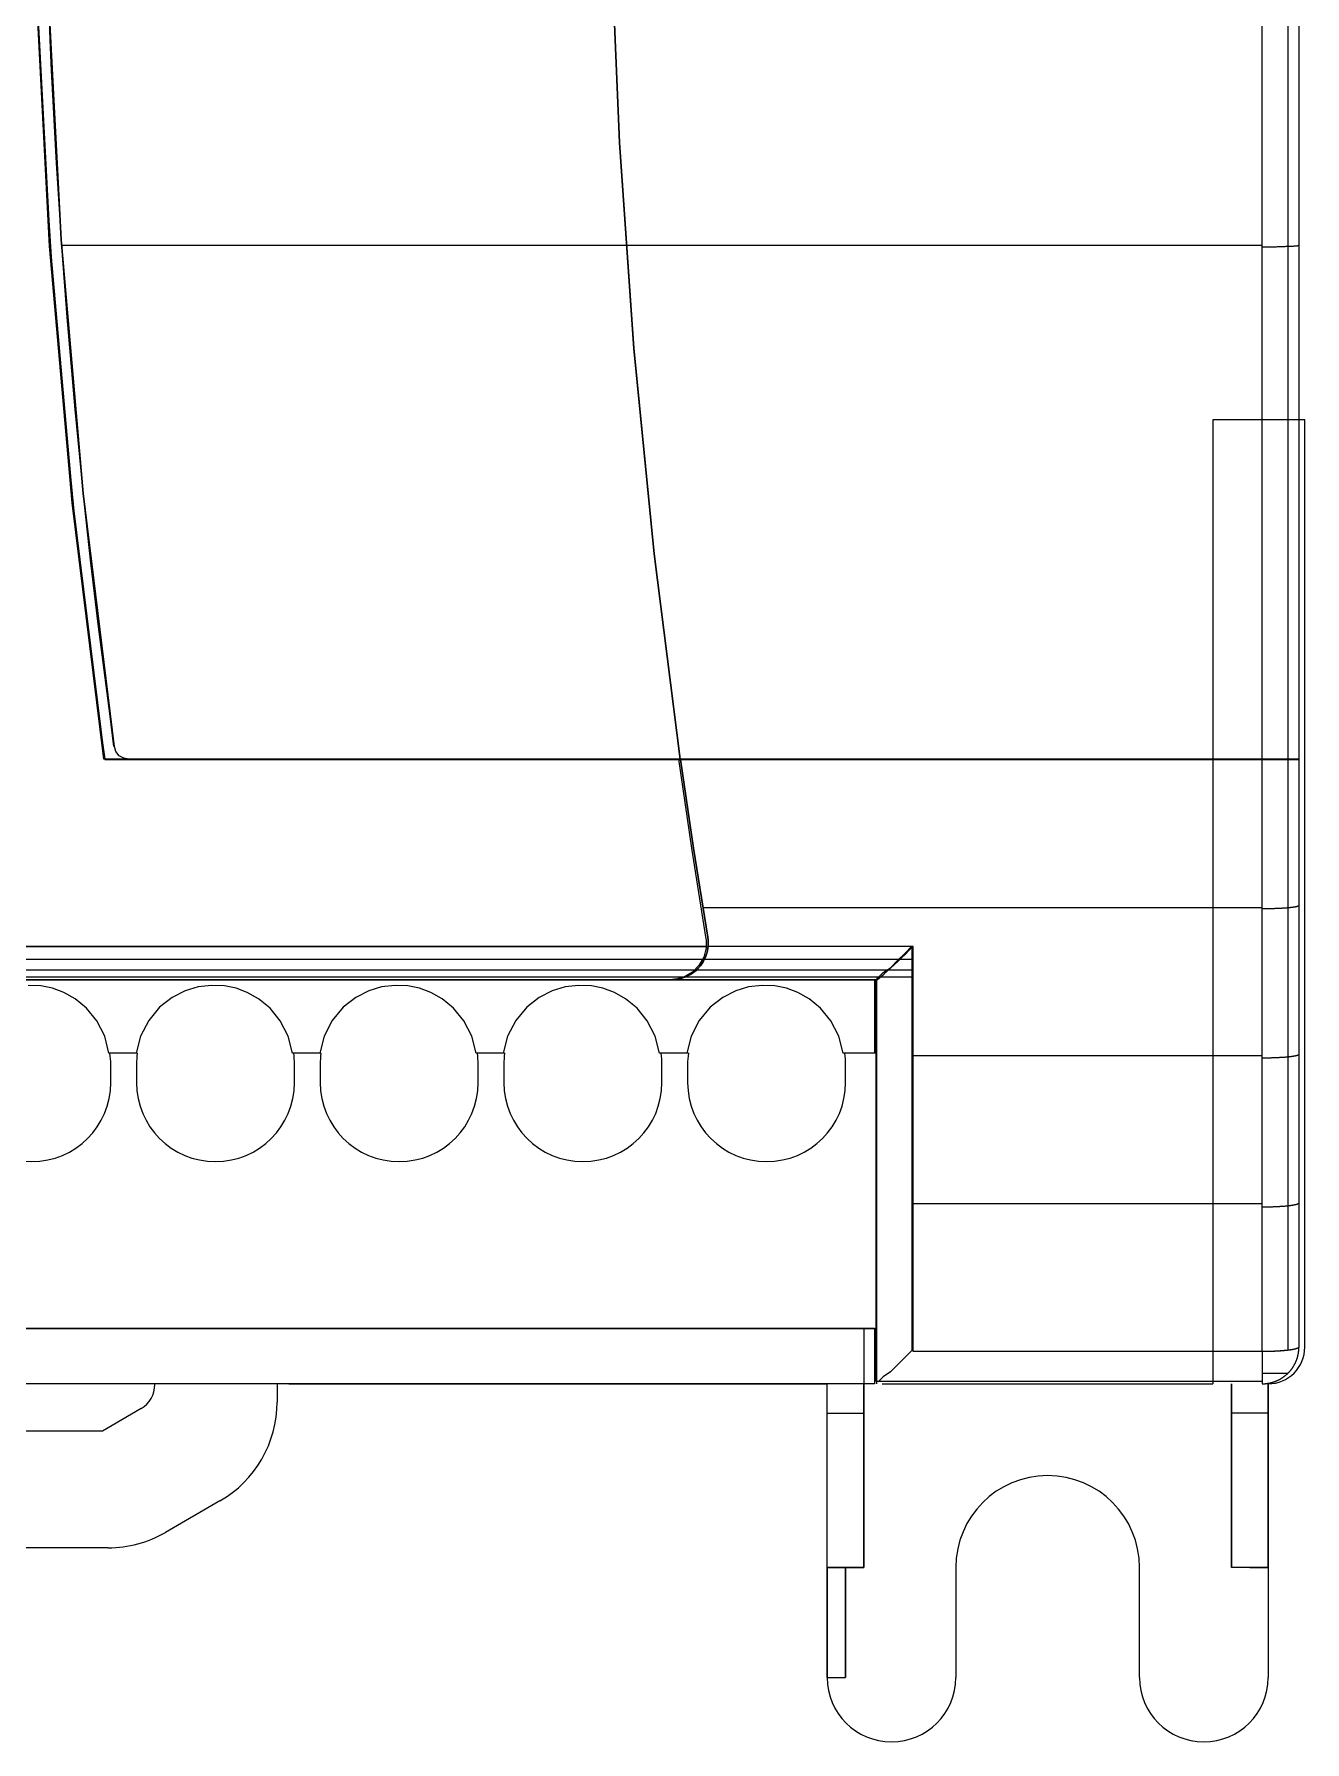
# Paper-space layout 'Sample Network Drawing - A1 Sheet' of a CAD drawing. Extents: x 49 to 806, y 22 to 564.
# Drawn here: x 392.66 to 396.118, y 231.049 to 235.699 of the extents above; entities that cross this region are included whole.
import ezdxf

# ---------------------------------------------------------------- set-up
doc = ezdxf.new("R2010")
doc.units = 0
doc.layers.add('N-EQPM-EXST', color=252, linetype='Continuous', lineweight=25)

psp = doc.layouts.new('Sample Network Drawing - A1 Sheet')

# ---------------------------------------------------------------- linework, layer by layer
at = {"layer": 'N-EQPM-EXST'}
for p, q in [((395.8682, 234.649, 2.6087), (395.8682, 232.024, 2.6087)), ((396.1182, 234.649, 2.6087), (395.8682, 234.649, 2.6087)), ((396.1182, 232.124, 2.6087), (396.1182, 234.649, 2.6087)), ((392.8522, 233.724, 2.6087), (393.1022, 233.724, 2.6087)), ((392.8522, 233.724, 2.6087), (392.8522, 233.724, 2.6087)), ((394.4185, 233.724, 2.6087), (392.8522, 233.724, 2.6087)), ((393.1022, 233.724, 2.6087), (394.8772, 233.724, 2.6087)), ((393.1022, 233.724, 2.6087), (393.1022, 233.724, 2.6087)), ((396.0022, 233.724, 2.6087), (394.4185, 233.724, 2.6087)), ((394.4185, 233.724, 2.6087), (394.4185, 233.724, 2.6087)), ((395.1772, 233.724, 2.6087), (394.8772, 233.724, 2.6087)), ((394.8772, 233.724, 2.6087), (394.8772, 233.724, 2.6087)), ((395.1772, 233.724, 2.6087), (395.6022, 233.724, 2.6087)), ((395.1772, 233.724, 2.6087), (395.1772, 233.724, 2.6087)), ((395.6022, 233.724, 2.6087), (395.6022, 233.724, 2.6087)), ((395.8022, 233.724, 2.6087), (395.6022, 233.724, 2.6087)), ((395.8022, 233.724, 2.6087), (395.8022, 233.724, 2.6087)), ((395.8022, 233.724, 2.6087), (396.1022, 233.724, 2.6087)), ((396.1022, 233.724, 2.6087), (396.1022, 233.724, 2.6087)), ((394.9522, 233.124, 2.6087), (386.3522, 233.124, 2.6087)), ((394.3943, 233.124, 2.6087), (386.876, 233.124, 2.6087)), ((394.9526, 233.124, 2.6087), (394.3943, 233.124, 2.6087)), ((394.3943, 233.124, 2.6087), (394.3943, 233.124, 2.6087)), ((394.9522, 233.124, 2.6087), (394.9522, 233.124, 2.6087)), ((394.9522, 233.124, 2.6087), (394.9522, 232.924, 2.6087)), ((394.9522, 233.124, 2.6087), (394.9522, 232.024, 2.6087)), ((394.9522, 233.124, 2.6087), (394.9522, 233.124, 2.6087)), ((392.9403, 232.924, 2.6087), (392.8661, 232.924, 2.6087)), ((393.4403, 232.924, 2.6087), (393.3661, 232.924, 2.6087)), ((393.9403, 232.924, 2.6087), (393.8661, 232.924, 2.6087)), ((394.4403, 232.924, 2.6087), (394.3661, 232.924, 2.6087)), ((394.9522, 232.924, 2.6087), (394.8661, 232.924, 2.6087)), ((394.9522, 232.924, 2.6087), (394.9522, 232.174, 2.6087)), ((394.9522, 232.924, 2.6087), (394.9522, 232.174, 2.6087)), ((392.8682, 232.844, 2.6087), (392.8682, 232.894, 2.6087)), ((392.9382, 232.894, 2.6087), (392.9382, 232.844, 2.6087)), ((393.3682, 232.844, 2.6087), (393.3682, 232.894, 2.6087)), ((393.4382, 232.894, 2.6087), (393.4382, 232.844, 2.6087)), ((393.8682, 232.844, 2.6087), (393.8682, 232.894, 2.6087)), ((393.9382, 232.894, 2.6087), (393.9382, 232.844, 2.6087)), ((394.3682, 232.844, 2.6087), (394.3682, 232.894, 2.6087)), ((394.4382, 232.894, 2.6087), (394.4382, 232.844, 2.6087)), ((394.8682, 232.844, 2.6087), (394.8682, 232.894, 2.6087)), ((394.9522, 232.174, 2.6087), (386.3522, 232.174, 2.6087)), ((394.9182, 232.174, 2.6087), (394.918, 232.024, 2.6087)), ((394.9182, 232.174, 2.6087), (394.9182, 232.174, 2.6087)), ((394.9182, 232.174, 2.6087), (394.9182, 231.524, 2.6087)), ((394.9522, 232.174, 2.6087), (394.9522, 232.024, 2.6087)), ((393.321, 232.0241, 2.6087), (393.321, 231.9744, 2.6087)), ((393.3532, 232.024, 2.6087), (394.8182, 232.024, 2.6087)), ((394.8182, 231.224, 2.6087), (394.8182, 232.024, 2.6087)), ((394.8182, 232.024, 2.6087), (394.8182, 232.024, 2.6087)), ((394.8182, 231.944, 2.6087), (394.8182, 232.024, 2.6087)), ((394.8182, 231.224, 2.6087), (394.8182, 232.024, 2.6087)), ((394.918, 232.024, 2.6087), (394.9182, 232.024, 2.6087)), ((394.9182, 231.944, 2.6087), (394.9182, 232.024, 2.6087)), ((394.9522, 232.024, 2.6087), (394.9522, 232.024, 2.6087)), ((394.9682, 232.024, 2.6087), (395.8682, 232.024, 2.6087)), ((395.9182, 231.944, 2.6087), (395.9182, 232.024, 2.6087)), ((395.9182, 232.024, 2.6087), (395.9182, 232.024, 2.6087)), ((395.9182, 232.024, 2.6087), (395.9182, 231.524, 2.6087)), ((396.0182, 231.944, 2.6087), (396.0182, 232.024, 2.6087)), ((396.0182, 232.024, 2.6087), (396.0182, 231.224, 2.6087)), ((396.0182, 232.024, 2.6087), (396.0182, 232.024, 2.6087)), ((396.0182, 232.024, 2.6087), (396.0182, 231.224, 2.6087)), ((392.9506, 231.9565, 2.6087), (392.8456, 231.895, 2.6087)), ((394.8182, 231.944, 2.6087), (394.9182, 231.944, 2.6087)), ((394.8182, 231.524, 2.6087), (394.8182, 231.944, 2.6087)), ((394.8182, 231.524, 2.6087), (394.8182, 231.944, 2.6087)), ((394.9182, 231.524, 2.6087), (394.9182, 231.944, 2.6087)), ((394.9182, 231.524, 2.6087), (394.9182, 231.944, 2.6087)), ((395.9182, 231.524, 2.6087), (395.9182, 231.944, 2.6087)), ((395.9182, 231.524, 2.6087), (395.9182, 231.944, 2.6087)), ((396.0182, 231.944, 2.6087), (395.9182, 231.944, 2.6087)), ((396.0182, 231.524, 2.6087), (396.0182, 231.944, 2.6087)), ((396.0182, 231.524, 2.6087), (396.0182, 231.944, 2.6087)), ((392.8456, 231.895, 2.6087), (392.5294, 231.895, 2.6087)), ((393.1655, 231.7049, 2.6087), (393.0169, 231.6191, 2.6087)), ((392.8613, 231.5775, 2.6087), (392.493, 231.5775, 2.6087)), ((394.8182, 231.524, 2.6087), (394.9182, 231.524, 2.6087)), ((394.8182, 231.524, 2.6087), (394.9182, 231.524, 2.6087)), ((394.8182, 231.524, 2.6087), (394.8182, 231.524, 2.6087)), ((394.8182, 231.524, 2.6087), (394.8682, 231.524, 2.6087)), ((394.8182, 231.224, 2.6087), (394.8182, 231.524, 2.6087)), ((394.8182, 231.524, 2.6087), (394.8182, 231.524, 2.6087)), ((394.9182, 231.524, 2.6087), (394.8682, 231.524, 2.6087)), ((394.9182, 231.524, 2.6087), (394.9182, 231.524, 2.6087)), ((394.9182, 231.524, 2.6087), (394.9182, 231.524, 2.6087)), ((395.1682, 231.524, 2.6087), (395.1682, 231.224, 2.6087)), ((395.6682, 231.224, 2.6087), (395.6682, 231.524, 2.6087)), ((395.9182, 231.524, 2.6087), (395.9182, 231.524, 2.6087)), ((396.0182, 231.524, 2.6087), (395.9182, 231.524, 2.6087)), ((395.9182, 231.524, 2.6087), (395.9182, 231.524, 2.6087)), ((395.9682, 231.524, 2.6087), (395.9182, 231.524, 2.6087)), ((396.0182, 231.524, 2.6087), (395.9182, 231.524, 2.6087)), ((395.9682, 231.524, 2.6087), (396.0182, 231.524, 2.6087)), ((396.0182, 231.524, 2.6087), (396.0182, 231.524, 2.6087)), ((396.0182, 231.524, 2.6087), (396.0182, 231.524, 2.6087)), ((396.0182, 231.524, 2.6087), (396.0182, 231.224, 2.6087)), ((394.8182, 231.224, 2.6087), (394.8182, 231.224, 2.6087)), ((396.0182, 231.224, 2.6087), (396.0182, 231.224, 2.6087))]:
    psp.add_line(p, q, dxfattribs=at)
at = {"layer": 'N-EQPM-EXST', "elevation": 2.6087, "flags": 128}
for points in [[(386.7798, 233.2153), (394.4894, 233.2153), (394.4894, 233.2238), (394.4894, 233.2323), (394.4882, 233.2408), (394.4494, 233.4826), (394.4143, 233.7244), (392.8493, 233.7244), (392.7632, 234.4227), (392.7014, 235.1221), (392.6651, 235.8228), (392.6523, 236.5246), (392.6651, 237.2259), (392.7014, 237.9265), (392.7632, 238.626), (392.8493, 239.3242), (394.4143, 239.3242), (394.4494, 239.566), (394.4882, 239.8079), (394.4894, 239.8164), (394.4894, 239.8248), (394.4894, 239.8333), (386.7798, 239.8333)], [(394.2282, 235.9645), (394.2518, 235.404), (394.2913, 234.844), (394.3462, 234.2835), (394.4175, 233.7245), (392.9175, 233.7245), (392.9036, 233.7271), (392.8913, 233.7343), (392.8821, 233.7456), (392.878, 233.7589), (392.7939, 234.4486), (392.7339, 235.1394), (392.698, 235.8317)], [(396.0011, 235.7394), (396.0011, 235.6276), (396.0011, 235.5153), (396.0011, 235.4035), (396.0011, 235.2912), (396.0011, 235.1794), (396.0011, 235.0671), (396.0011, 234.9553), (396.0011, 234.8435), (396.0011, 234.7312), (396.0011, 234.6194), (396.0011, 234.5076), (396.0011, 234.3953), (396.0011, 234.2835), (396.0011, 234.1717), (396.0011, 234.0599), (396.0011, 233.9481), (396.0011, 233.8363), (396.0011, 233.7245), (394.419, 233.7245), (394.3483, 234.2835), (394.2929, 234.8435), (394.2539, 235.404), (394.2303, 235.9645)], [(392.6698, 235.7584), (392.6729, 235.6732), (392.677, 235.5881), (392.6811, 235.503), (392.6857, 235.4184), (392.6904, 235.3332), (392.696, 235.2481), (392.7011, 235.1635), (392.7073, 235.0784), (392.7134, 234.9938), (392.7201, 234.9086), (392.7273, 234.824), (392.735, 234.7389), (392.7427, 234.6543), (392.7509, 234.5697), (392.7591, 234.485), (392.7678, 234.4004), (392.777, 234.3158), (392.7868, 234.2312), (392.7965, 234.1466), (392.8073, 234.062), (392.8175, 233.9773), (392.8288, 233.8932), (392.8401, 233.8086), (392.8519, 233.7245), (392.7657, 234.4225), (392.7042, 235.1225), (392.6673, 235.823)], [(392.6996, 235.7678), (392.7026, 235.6837), (392.7062, 235.5996), (392.7102, 235.5161), (392.7148, 235.432), (392.7198, 235.3479), (392.7249, 235.2643), (392.7305, 235.1803), (392.736, 235.0962), (392.7421, 235.0126), (392.7487, 234.9285), (392.7558, 234.8449), (392.7629, 234.7614), (392.7705, 234.6773), (392.7786, 234.5937), (392.7867, 234.5101), (392.7953, 234.4266), (392.8044, 234.343), (392.8135, 234.2594), (392.8232, 234.1758), (392.8333, 234.0923), (392.8439, 234.0087), (392.8546, 233.9256), (392.8657, 233.8421), (392.8769, 233.759), (392.7928, 234.4483), (392.733, 235.1397), (392.697, 235.8316)], [(396.1017, 235.7394), (396.1017, 235.6276), (396.1017, 235.5153), (396.1017, 235.4035), (396.1017, 235.2912), (396.1017, 235.1794), (396.1017, 235.0671), (396.1017, 234.9553), (396.1017, 234.8435), (396.1017, 234.7312), (396.1017, 234.6194), (396.1017, 234.5076), (396.1017, 234.3953), (396.1017, 234.2835), (396.1017, 234.1717), (396.1017, 234.0599), (396.1017, 233.9481), (396.1017, 233.8363), (396.1017, 233.7245), (396.0986, 233.7245), (396.0883, 233.7245), (396.0724, 233.7245), (396.0519, 233.7245), (396.0278, 233.7245), (396.0022, 233.7245), (396.0022, 233.8363), (396.0022, 233.9481), (396.0022, 234.0599), (396.0022, 234.1717), (396.0022, 234.2835), (396.0022, 234.3953), (396.0022, 234.5076), (396.0022, 234.6194), (396.0022, 234.7312), (396.0022, 234.8435), (396.0022, 234.9553), (396.0022, 235.0671), (396.0022, 235.1794), (396.0022, 235.2912), (396.0022, 235.4035), (396.0022, 235.5153), (396.0022, 235.6276), (396.0022, 235.7394)], [(396.0724, 233.7245), (396.0724, 233.8363), (396.0724, 233.9481), (396.0724, 234.0599), (396.0724, 234.1717), (396.0724, 234.2835), (396.0724, 234.3953), (396.0724, 234.5076), (396.0724, 234.6194), (396.0724, 234.7312), (396.0724, 234.8435), (396.0724, 234.9553), (396.0724, 235.0671), (396.0724, 235.1794), (396.0724, 235.2912), (396.0724, 235.4035), (396.0724, 235.5153), (396.0724, 235.6276), (396.0724, 235.7394)], [(394.4175, 235.1235), (392.7349, 235.1235)], [(396.0011, 235.1235), (394.2195, 235.1235)], [(396.1017, 235.1235), (396.1017, 235.123), (396.1012, 235.123), (396.1006, 235.1225), (396.1001, 235.1225), (396.0996, 235.1225), (396.0991, 235.1225), (396.0986, 235.1225), (396.0976, 235.122), (396.097, 235.122), (396.096, 235.122), (396.095, 235.122), (396.094, 235.122), (396.0929, 235.1215), (396.0919, 235.1215), (396.0904, 235.1215), (396.0894, 235.1215), (396.0878, 235.1215), (396.0868, 235.1209), (396.0853, 235.1209), (396.0837, 235.1209), (396.0822, 235.1209), (396.0806, 235.1209), (396.0791, 235.1209), (396.077, 235.1204), (396.0755, 235.1204), (396.0735, 235.1204), (396.0714, 235.1204), (396.0699, 235.1204), (396.0678, 235.1204), (396.0658, 235.1204), (396.0637, 235.1199), (396.0617, 235.1199), (396.0596, 235.1199), (396.057, 235.1199), (396.055, 235.1199), (396.0524, 235.1199), (396.0504, 235.1199), (396.0478, 235.1199), (396.0458, 235.1199), (396.0432, 235.1199), (396.0406, 235.1194), (396.0386, 235.1194), (396.036, 235.1194), (396.0335, 235.1194), (396.0309, 235.1194), (396.0283, 235.1194), (396.0258, 235.1194), (396.0232, 235.1194), (396.0206, 235.1194), (396.0181, 235.1194), (396.015, 235.1194), (396.0124, 235.1194), (396.0099, 235.1194), (396.0073, 235.1194), (396.0047, 235.1194), (396.0022, 235.1194)], [(396.0013, 233.724), (394.4193, 233.724)], [(396.0728, 232.1153), (396.0728, 232.175), (396.0728, 232.2345), (396.0728, 232.294), (396.0728, 232.3535), (396.0728, 232.4131), (396.0728, 232.4726), (396.0728, 232.5323), (396.0728, 232.5919), (396.0728, 232.6514), (396.0728, 232.7111), (396.0728, 232.7707), (396.0728, 232.8304), (396.0728, 232.8901), (396.0728, 232.9497), (396.0728, 233.0095), (396.0728, 233.0692), (396.0728, 233.1288), (396.0728, 233.1886), (396.0728, 233.2483), (396.0728, 233.3079), (396.0728, 233.3677), (396.0728, 233.4275), (396.0728, 233.4872), (396.0728, 233.547), (396.0728, 233.6068), (396.0728, 233.6666), (396.0728, 233.7264)], [(396.0013, 233.3203), (394.4806, 233.3203)], [(396.102, 233.3262), (396.102, 233.3261), (396.102, 233.3259), (396.1019, 233.3258), (396.1019, 233.3256), (396.1017, 233.3255), (396.1014, 233.3253), (396.1013, 233.325), (396.1011, 233.3249), (396.1008, 233.3248), (396.1005, 233.3246), (396.1002, 233.3245), (396.0998, 233.3243), (396.0995, 233.3242), (396.0991, 233.324), (396.0986, 233.3239), (396.098, 233.3237), (396.0976, 233.3236), (396.097, 233.3234), (396.0965, 233.3233), (396.096, 233.3231), (396.0952, 233.323), (396.0946, 233.3228), (396.0939, 233.3227), (396.0932, 233.3225), (396.0924, 233.3224), (396.0917, 233.3222), (396.0909, 233.3221), (396.0901, 233.3219), (396.0893, 233.3218), (396.0884, 233.3217), (396.0874, 233.3215), (396.0865, 233.3214), (396.0856, 233.3212), (396.0846, 233.3212), (396.0836, 233.3211), (396.0825, 233.3209), (396.0815, 233.3208), (396.0805, 233.3206), (396.0793, 233.3205), (396.0782, 233.3203), (396.0771, 233.3203), (396.0759, 233.3202), (396.0747, 233.32), (396.0734, 233.3199), (396.0722, 233.3197), (396.0709, 233.3197), (396.0697, 233.3196), (396.0683, 233.3194), (396.067, 233.3194), (396.0655, 233.3193), (396.0642, 233.3191), (396.0629, 233.3191), (396.0614, 233.319), (396.0601, 233.3188), (396.0586, 233.3188), (396.0571, 233.3187), (396.0556, 233.3186), (396.0542, 233.3186), (396.0525, 233.3184), (396.0511, 233.3184), (396.0496, 233.3183), (396.048, 233.3183), (396.0463, 233.3181), (396.0449, 233.3181), (396.0432, 233.318), (396.0416, 233.318), (396.04, 233.3178), (396.0384, 233.3178), (396.0367, 233.3178), (396.035, 233.3177), (396.0334, 233.3177), (396.0317, 233.3177), (396.03, 233.3175), (396.0283, 233.3175), (396.0266, 233.3175), (396.0249, 233.3175), (396.0232, 233.3174), (396.0214, 233.3174), (396.0198, 233.3174), (396.018, 233.3174), (396.0162, 233.3174), (396.0145, 233.3172), (396.0127, 233.3172), (396.0109, 233.3172), (396.0091, 233.3172), (396.0075, 233.3172), (396.0057, 233.3172), (396.004, 233.3172), (396.0022, 233.3172)], [(394.4895, 233.2148), (386.7802, 233.2148)], [(394.4895, 233.1797), (386.7802, 233.1797)], [(395.0518, 233.1794), (394.3947, 233.1794)], [(386.3566, 233.124), (394.9473, 233.124), (394.9473, 233.1236), (394.9473, 233.1228), (394.9473, 233.122), (394.9473, 233.1208), (394.9473, 233.1192), (394.9473, 233.1173), (394.9473, 233.1153), (394.9473, 233.1129), (394.9473, 233.1105), (394.9473, 233.1077), (394.9473, 233.1045), (394.9473, 233.1009), (394.9473, 233.0973), (394.9473, 233.0937), (394.9473, 233.0894), (394.9473, 233.085), (394.9473, 233.0806), (394.9473, 233.0758), (394.9473, 233.0706), (394.9473, 233.0655), (394.9473, 233.0603), (394.9473, 233.0547), (394.9473, 233.0487), (394.9473, 233.0431), (394.9473, 233.0368), (394.9473, 233.0308), (394.9473, 233.0244), (394.9473, 233.0176), (394.9473, 233.0109), (394.9473, 233.0041), (394.9473, 232.9973), (394.9473, 232.9901), (394.9473, 232.983), (394.9473, 232.9758), (394.9473, 232.9686), (394.9473, 232.9615), (394.9473, 232.9539), (394.9473, 232.9467), (394.9473, 232.9391), (394.9473, 232.9316), (394.9473, 232.9244), (394.8613, 232.9244), (394.8497, 232.9702), (394.8282, 233.0125), (394.7999, 233.0467), (394.7692, 233.0722), (394.7381, 233.0898), (394.7075, 233.1009), (394.676, 233.1073), (394.6413, 233.1089), (394.6043, 233.1045), (394.5692, 233.0941), (394.5341, 233.0762), (394.4999, 233.0491), (394.47, 233.0133), (394.4477, 232.9702), (394.4361, 232.9244), (394.362, 232.9244), (394.35, 232.9702), (394.3285, 233.0125), (394.3006, 233.0467), (394.2696, 233.0722), (394.2389, 233.0898), (394.2078, 233.1009), (394.1763, 233.1073), (394.1417, 233.1089), (394.105, 233.1045), (394.0695, 233.0941), (394.0345, 233.0762), (394.0002, 233.0491), (393.9703, 233.0133), (393.9484, 232.9702), (393.9364, 232.9244), (393.8623, 232.9244), (393.8508, 232.9702), (393.8293, 233.0125), (393.8014, 233.0467), (393.7703, 233.0722), (393.7392, 233.0898), (393.7085, 233.1009), (393.6771, 233.1073), (393.6424, 233.1089), (393.6053, 233.1045), (393.5703, 233.0941), (393.5352, 233.0762), (393.5009, 233.0491), (393.4711, 233.0133), (393.4487, 232.9702), (393.4372, 232.9244), (393.3631, 232.9244), (393.3511, 232.9702), (393.3296, 233.0125), (393.3017, 233.0467), (393.2706, 233.0722), (393.2399, 233.0898), (393.2093, 233.1009), (393.1774, 233.1073), (393.1427, 233.1089), (393.1061, 233.1045), (393.0706, 233.0941), (393.0355, 233.0762), (393.0013, 233.0491), (392.9714, 233.0133), (392.9495, 232.9702), (392.9375, 232.9244), (392.8634, 232.9244), (392.8519, 232.9702), (392.8303, 233.0125), (392.8024, 233.0467), (392.7714, 233.0722), (392.7403, 233.0898), (392.7096, 233.1009), (392.6781, 233.1073), (392.6435, 233.1089)], [(394.9473, 233.124), (386.3566, 233.124)], [(394.4895, 233.1504), (386.7802, 233.1504)], [(394.4895, 233.1311), (386.7802, 233.1311)], [(395.0518, 233.1501), (394.3947, 233.1501)], [(395.0518, 233.1308), (394.3947, 233.1308)], [(396.102, 232.9209), (396.102, 232.9208), (396.102, 232.9206), (396.1019, 232.9205), (396.1017, 232.9202), (396.1017, 232.92), (396.1014, 232.9199), (396.1013, 232.9197), (396.101, 232.9194), (396.1007, 232.9193), (396.1004, 232.9191), (396.1001, 232.919), (396.0996, 232.9188), (396.0994, 232.9185), (396.0989, 232.9184), (396.0985, 232.9183), (396.0979, 232.9181), (396.0974, 232.918), (396.0968, 232.9177), (396.0963, 232.9175), (396.0957, 232.9174), (396.0949, 232.9172), (396.0943, 232.9171), (396.0936, 232.9169), (396.0929, 232.9166), (396.0921, 232.9165), (396.0912, 232.9163), (396.0903, 232.9162), (396.0896, 232.916), (396.0887, 232.9159), (396.0877, 232.9157), (396.0868, 232.9156), (396.0858, 232.9154), (396.0849, 232.9153), (396.0838, 232.9152), (396.0828, 232.915), (396.0816, 232.9149), (396.0806, 232.9147), (396.0794, 232.9146), (396.0782, 232.9144), (396.0771, 232.9143), (396.0759, 232.9141), (396.0747, 232.914), (396.0734, 232.9138), (396.0722, 232.9137), (396.0709, 232.9135), (396.0695, 232.9135), (396.0682, 232.9134), (396.0669, 232.9132), (396.0654, 232.9131), (396.0641, 232.9129), (396.0626, 232.9129), (396.0611, 232.9128), (396.0596, 232.9126), (396.0582, 232.9125), (396.0567, 232.9125), (396.0552, 232.9123), (396.0537, 232.9122), (396.0521, 232.9122), (396.0505, 232.9121), (396.049, 232.9121), (396.0474, 232.9119), (396.0458, 232.9118), (396.0441, 232.9118), (396.0425, 232.9116), (396.0407, 232.9116), (396.0391, 232.9115), (396.0375, 232.9115), (396.0357, 232.9115), (396.0341, 232.9113), (396.0323, 232.9113), (396.0305, 232.9112), (396.0289, 232.9112), (396.0271, 232.9112), (396.0254, 232.911), (396.0236, 232.911), (396.0218, 232.911), (396.0201, 232.911), (396.0183, 232.9109), (396.0165, 232.9109), (396.0147, 232.9109), (396.013, 232.9109), (396.0112, 232.9109), (396.0094, 232.9109), (396.0075, 232.9109), (396.0057, 232.9109), (396.004, 232.9109), (396.0022, 232.9109)], [(396.0013, 232.9169), (395.0523, 232.9169)], [(396.0013, 232.5141), (395.0523, 232.5141)], [(396.102, 232.5162), (396.102, 232.516), (396.102, 232.5157), (396.1019, 232.5156), (396.1017, 232.5153), (396.1016, 232.5152), (396.1014, 232.5149), (396.1011, 232.5147), (396.101, 232.5146), (396.1007, 232.5143), (396.1002, 232.5141), (396.0999, 232.5138), (396.0995, 232.5137), (396.0991, 232.5135), (396.0986, 232.5132), (396.0982, 232.5131), (396.0976, 232.5128), (396.097, 232.5126), (396.0964, 232.5125), (396.0958, 232.5122), (396.0951, 232.5121), (396.0945, 232.5119), (396.0937, 232.5116), (396.093, 232.5115), (396.0921, 232.5113), (396.0914, 232.511), (396.0905, 232.5109), (396.0896, 232.5107), (396.0887, 232.5106), (396.0877, 232.5103), (396.0868, 232.5101), (396.0858, 232.51), (396.0847, 232.5098), (396.0836, 232.5097), (396.0825, 232.5095), (396.0813, 232.5092), (396.0803, 232.5091), (396.0791, 232.509), (396.0779, 232.5088), (396.0766, 232.5087), (396.0754, 232.5085), (396.0741, 232.5084), (396.0728, 232.5082), (396.0714, 232.5081), (396.0701, 232.5079), (396.0688, 232.5078), (396.0673, 232.5076), (396.0658, 232.5075), (396.0645, 232.5073), (396.063, 232.5072), (396.0614, 232.507), (396.0599, 232.507), (396.0585, 232.5069), (396.0568, 232.5067), (396.0554, 232.5066), (396.0537, 232.5064), (396.0521, 232.5064), (396.0505, 232.5063), (396.0489, 232.5061), (396.0472, 232.5061), (396.0455, 232.506), (396.0438, 232.5058), (396.0421, 232.5058), (396.0404, 232.5057), (396.0387, 232.5057), (396.0369, 232.5056), (396.0351, 232.5056), (396.0334, 232.5054), (396.0316, 232.5054), (396.0298, 232.5053), (396.028, 232.5053), (396.0263, 232.5053), (396.0243, 232.5051), (396.0226, 232.5051), (396.0208, 232.5051), (396.0189, 232.5051), (396.0171, 232.505), (396.0152, 232.505), (396.0133, 232.505), (396.0115, 232.505), (396.0096, 232.505), (396.0078, 232.505), (396.0059, 232.5048), (396.004, 232.5048), (396.0022, 232.5048)], [(386.3566, 232.1743), (394.9473, 232.1743), (394.9473, 232.1679), (394.9473, 232.1616), (394.9473, 232.1552), (394.9473, 232.1488), (394.9473, 232.1424), (394.9473, 232.1365), (394.9473, 232.1301), (394.9473, 232.1241), (394.9473, 232.1181), (394.9473, 232.1126), (394.9473, 232.1066), (394.9473, 232.101), (394.9473, 232.0954), (394.9473, 232.0902), (394.9473, 232.0851), (394.9473, 232.0799), (394.9473, 232.0751), (394.9473, 232.0703), (394.9473, 232.0659), (394.9473, 232.0616), (394.9473, 232.0576), (394.9473, 232.0536), (394.9473, 232.05), (394.9473, 232.0464), (394.9473, 232.0432), (394.9473, 232.0404), (394.9473, 232.0377), (394.9473, 232.0349), (394.9473, 232.0329), (394.9473, 232.0309), (394.9473, 232.0289), (394.9473, 232.0277), (394.9473, 232.0265), (394.9473, 232.0253), (394.9473, 232.0249), (394.9473, 232.0245), (394.9473, 232.0241), (386.3566, 232.0241)], [(394.9473, 232.1743), (386.3566, 232.1743)], [(396.0022, 232.0533), (396.0031, 232.0533), (396.0041, 232.0533), (396.005, 232.0533), (396.006, 232.0533), (396.0069, 232.0533), (396.0078, 232.0533), (396.0088, 232.0533), (396.0097, 232.0533), (396.0107, 232.0533), (396.0116, 232.0533), (396.0126, 232.0533), (396.0135, 232.0533), (396.0144, 232.0533), (396.0154, 232.0533), (396.0163, 232.0533), (396.0172, 232.0533), (396.0182, 232.0533), (396.0191, 232.0533), (396.02, 232.0533), (396.0209, 232.0533), (396.0218, 232.0533), (396.0227, 232.0533), (396.0236, 232.0533), (396.0245, 232.0533), (396.0254, 232.0533), (396.0263, 232.0533), (396.0272, 232.0533), (396.0281, 232.0533), (396.029, 232.0533), (396.0299, 232.0533), (396.0307, 232.0533), (396.0316, 232.0533), (396.0324, 232.0533), (396.0333, 232.0533), (396.0341, 232.0533), (396.035, 232.0533), (396.0358, 232.0533), (396.0367, 232.0533), (396.0375, 232.0533), (396.0383, 232.0533), (396.0391, 232.0533), (396.0399, 232.0533), (396.0407, 232.0533), (396.0415, 232.0533), (396.0423, 232.0533), (396.0431, 232.0533), (396.0438, 232.0533), (396.0446, 232.0533), (396.0454, 232.0533), (396.0461, 232.0533), (396.0468, 232.0533), (396.0476, 232.0533), (396.0483, 232.0533), (396.049, 232.0533), (396.0497, 232.0533), (396.0504, 232.0533), (396.0511, 232.0533), (396.0518, 232.0533), (396.0524, 232.0533), (396.0531, 232.0533), (396.0538, 232.0533), (396.0544, 232.0533), (396.055, 232.0533), (396.0557, 232.0533), (396.0563, 232.0533), (396.0569, 232.0533), (396.0575, 232.0533), (396.0581, 232.0533), (396.0586, 232.0533), (396.0592, 232.0533), (396.0597, 232.0533), (396.0603, 232.0533), (396.0608, 232.0533), (396.0614, 232.0533), (396.0619, 232.0533), (396.0624, 232.0533), (396.0629, 232.0533), (396.0633, 232.0533), (396.0638, 232.0533), (396.0643, 232.0533), (396.0647, 232.0533), (396.0652, 232.0533), (396.0656, 232.0533), (396.066, 232.0533), (396.0664, 232.0533), (396.0668, 232.0533), (396.0671, 232.0533), (396.0675, 232.0533), (396.0679, 232.0533), (396.0682, 232.0533), (396.0685, 232.0533), (396.0689, 232.0533), (396.0692, 232.0533), (396.0695, 232.0533), (396.0697, 232.0533), (396.07, 232.0533), (396.0703, 232.0533), (396.0705, 232.0533), (396.0708, 232.0533), (396.071, 232.0533), (396.0712, 232.0533), (396.0714, 232.0533), (396.0716, 232.0533), (396.0717, 232.0533), (396.0719, 232.0533), (396.072, 232.0533), (396.0722, 232.0533), (396.0723, 232.0533), (396.0724, 232.0533), (396.0725, 232.0533), (396.0726, 232.0533), (396.0726, 232.0533), (396.0727, 232.0533), (396.0727, 232.0533), (396.0728, 232.0533), (396.0728, 232.0533), (396.0728, 232.0533)], [(394.9473, 232.0241), (386.3566, 232.0241)], [(396.0016, 232.0305), (394.9535, 232.0305)], [(394.8182, 231.224), (394.8182, 231.524)], [(394.8681, 231.524), (394.8681, 231.224)]]:
    psp.add_lwpolyline(points, dxfattribs=at)
for points in [[(394.418, 239.324), (394.3472, 238.765), (394.2923, 238.2045), (394.2528, 237.6445), (394.2293, 237.084), (394.2216, 236.5245), (394.2293, 235.9645), (394.2528, 235.404), (394.2923, 234.844), (394.3472, 234.2835), (394.418, 233.7245), (394.3472, 234.2835), (394.2923, 234.8435), (394.2528, 235.404), (394.2293, 235.9645), (394.2216, 236.524), (394.2293, 237.084), (394.2528, 237.6445), (394.2923, 238.205), (394.3472, 238.765)], [(394.4929, 233.2405), (394.4542, 233.4822), (394.4186, 233.724), (394.4542, 233.4821)], [(394.4946, 233.2147), (394.495, 233.2233), (394.4947, 233.232), (394.4937, 233.2404), (394.455, 233.4822), (394.4193, 233.724), (396.0013, 233.724), (396.0013, 233.6642), (396.0013, 233.6044), (396.0013, 233.5446), (396.0013, 233.4847), (396.0013, 233.4249), (396.0013, 233.3651), (396.0013, 233.3054), (396.0013, 233.2456), (396.0013, 233.1858), (396.0013, 233.126), (396.0013, 233.0664), (396.0013, 233.0066), (396.0013, 232.9468), (396.0013, 232.8871), (396.0013, 232.8274), (396.0013, 232.7676), (396.0013, 232.708), (396.0013, 232.6483), (396.0013, 232.5887), (396.0013, 232.529), (396.0013, 232.4694), (396.0013, 232.4097), (396.0013, 232.3501), (396.0013, 232.2904), (396.0013, 232.2309), (396.0013, 232.1713), (396.0013, 232.1118), (395.0523, 232.1118), (395.0523, 232.1729), (395.0523, 232.2342), (395.0523, 232.2953), (395.0523, 232.3566), (395.0523, 232.4177), (395.0523, 232.479), (395.0523, 232.5403), (395.0523, 232.6015), (395.0523, 232.6628), (395.0523, 232.7241), (395.0523, 232.7854), (395.0523, 232.8466), (395.0523, 232.9081), (395.0523, 232.9693), (395.0523, 233.0306), (395.0523, 233.092), (395.0523, 233.1533), (395.0523, 233.2147)], [(396.102, 232.1242), (396.102, 232.1239), (396.102, 232.1237), (396.1019, 232.1234), (396.1017, 232.1233), (396.1016, 232.123), (396.1014, 232.1227), (396.1011, 232.1225), (396.101, 232.1222), (396.1005, 232.1221), (396.1002, 232.1218), (396.0999, 232.1215), (396.0995, 232.1214), (396.0991, 232.1211), (396.0986, 232.1209), (396.098, 232.1206), (396.0974, 232.1205), (396.097, 232.1202), (396.0963, 232.12), (396.0957, 232.1197), (396.0949, 232.1196), (396.0943, 232.1193), (396.0934, 232.1191), (396.0927, 232.1188), (396.092, 232.1187), (396.0911, 232.1185), (396.0902, 232.1183), (396.0893, 232.1181), (396.0883, 232.1178), (396.0874, 232.1177), (396.0864, 232.1175), (396.0853, 232.1172), (396.0843, 232.1171), (396.0833, 232.1169), (396.0821, 232.1166), (396.0809, 232.1165), (396.0797, 232.1163), (396.0785, 232.1162), (396.0774, 232.116), (396.076, 232.1157), (396.0747, 232.1156), (396.0735, 232.1154), (396.0722, 232.1153), (396.0707, 232.1152), (396.0694, 232.115), (396.0679, 232.1149), (396.0666, 232.1147), (396.0651, 232.1146), (396.0636, 232.1144), (396.0621, 232.1143), (396.0605, 232.1141), (396.059, 232.114), (396.0574, 232.1138), (396.0559, 232.1137), (396.0543, 232.1135), (396.0527, 232.1134), (396.0511, 232.1134), (396.0493, 232.1132), (396.0477, 232.1131), (396.046, 232.1129), (396.0443, 232.1129), (396.0425, 232.1128), (396.0409, 232.1126), (396.0391, 232.1126), (396.0373, 232.1125), (396.0356, 232.1125), (396.0338, 232.1123), (396.0319, 232.1123), (396.0301, 232.1122), (396.0283, 232.1122), (396.0266, 232.1121), (396.0246, 232.1121), (396.0229, 232.1121), (396.0209, 232.1119), (396.019, 232.1119), (396.0173, 232.1119), (396.0153, 232.1119), (396.0134, 232.1118), (396.0116, 232.1118), (396.0097, 232.1118), (396.0078, 232.1118), (396.0059, 232.1118), (396.0041, 232.1118), (396.0022, 232.1118), (396.0022, 232.1713), (396.0022, 232.2309), (396.0022, 232.2904), (396.0022, 232.3501), (396.0022, 232.4097), (396.0022, 232.4694), (396.0022, 232.529), (396.0022, 232.5887), (396.0022, 232.6483), (396.0022, 232.708), (396.0022, 232.7676), (396.0022, 232.8274), (396.0022, 232.8871), (396.0022, 232.9468), (396.0022, 233.0066), (396.0022, 233.0664), (396.0022, 233.126), (396.0022, 233.1858), (396.0022, 233.2456), (396.0022, 233.3054), (396.0022, 233.3651), (396.0022, 233.4249), (396.0022, 233.4847), (396.0022, 233.5446), (396.0022, 233.6044), (396.0022, 233.6642), (396.0022, 233.724), (396.0329, 233.724), (396.0608, 233.724), (396.083, 233.724), (396.0971, 233.724), (396.102, 233.724), (396.102, 233.6647), (396.102, 233.6053), (396.102, 233.5459), (396.102, 233.4866), (396.102, 233.4272), (396.102, 233.3679), (396.102, 233.3085), (396.102, 233.2493), (396.102, 233.1899), (396.102, 233.1306), (396.102, 233.0714), (396.102, 233.012), (396.102, 232.9528), (396.102, 232.8936), (396.102, 232.8342), (396.102, 232.775), (396.102, 232.7158), (396.102, 232.6566), (396.102, 232.5974), (396.102, 232.5382), (396.102, 232.479), (396.102, 232.4198), (396.102, 232.3607), (396.102, 232.3015), (396.102, 232.2424), (396.102, 232.1832)], [(386.7802, 233.2148), (394.4895, 233.2148), (394.482, 233.1855), (394.4688, 233.1626), (394.4513, 233.145), (394.4316, 233.1332), (394.4109, 233.1265), (394.3901, 233.1243), (386.8799, 233.1243), (386.856, 233.1272), (386.832, 233.1365), (386.8105, 233.1526), (386.7923, 233.1758), (386.7812, 233.2076), (386.7809, 233.2101), (386.7805, 233.2126)], [(394.3944, 233.124), (394.4048, 233.1246), (394.4152, 233.1262), (394.4256, 233.1291), (394.436, 233.1331), (394.446, 233.1384), (394.4556, 233.145), (394.4602, 233.1488), (394.4646, 233.1529), (394.4689, 233.1574), (394.473, 233.1623), (394.4768, 233.1675), (394.4803, 233.1731), (394.4836, 233.179), (394.4865, 233.1854), (394.4891, 233.1922), (394.4912, 233.1993), (394.4928, 233.2069), (394.4938, 233.2147), (394.4943, 233.2233), (394.494, 233.2319), (394.4929, 233.2404), (394.494, 233.2319), (394.4943, 233.2233), (394.4938, 233.2147), (394.4928, 233.2069), (394.4912, 233.1993), (394.4891, 233.1922), (394.4865, 233.1854), (394.4836, 233.179), (394.4803, 233.1731), (394.4768, 233.1675), (394.473, 233.1623), (394.4689, 233.1574), (394.4646, 233.1529), (394.4602, 233.1488), (394.4556, 233.145), (394.446, 233.1384), (394.436, 233.1331), (394.4256, 233.1291), (394.4152, 233.1262), (394.4048, 233.1246)], [(394.4941, 233.2147), (394.4915, 233.1994), (394.4868, 233.1854), (394.4806, 233.1731), (394.4732, 233.1623), (394.465, 233.153), (394.4559, 233.145), (394.4463, 233.1384), (394.4363, 233.1331), (394.4259, 233.1291), (394.4155, 233.1262), (394.4051, 233.1246), (394.3947, 233.124), (394.9524, 233.124), (394.955, 233.1253), (394.9597, 233.1286), (394.9659, 233.1336), (394.9733, 233.1399), (394.9816, 233.1474), (394.9906, 233.1556), (395.0002, 233.1646), (395.0102, 233.1741), (395.0205, 233.184), (395.031, 233.1941), (395.0414, 233.2044), (395.0518, 233.2147)], [(395.0489, 233.2155), (395.0489, 232.8508), (395.0489, 232.4796), (395.0489, 232.1148), (395.0294, 232.0953), (395.0098, 232.0758), (394.9903, 232.0562), (394.9708, 232.0432), (394.9577, 232.0302), (394.9512, 232.0302), (394.9512, 232.3949), (394.9512, 232.7596), (394.9512, 233.1243), (394.9577, 233.1308), (394.9708, 233.1439), (394.9903, 233.1569), (395.0098, 233.1764), (395.0294, 233.196)], [(396.0022, 232.024), (396.0033, 232.024), (396.0044, 232.0241), (396.0056, 232.0241), (396.0067, 232.0241), (396.0078, 232.0242), (396.0089, 232.0243), (396.0101, 232.0243), (396.0112, 232.0244), (396.0123, 232.0245), (396.0134, 232.0247), (396.0145, 232.0248), (396.0157, 232.0249), (396.0168, 232.0251), (396.0179, 232.0253), (396.019, 232.0255), (396.0201, 232.0257), (396.0212, 232.0259), (396.0224, 232.0261), (396.0234, 232.0263), (396.0245, 232.0266), (396.0256, 232.0268), (396.0267, 232.0271), (396.0278, 232.0274), (396.0289, 232.0277), (396.03, 232.028), (396.0311, 232.0283), (396.0322, 232.0286), (396.0332, 232.029), (396.0343, 232.0293), (396.0354, 232.0297), (396.0365, 232.0301), (396.0375, 232.0305), (396.0386, 232.0309), (396.0396, 232.0313), (396.0406, 232.0317), (396.0417, 232.0322), (396.0427, 232.0326), (396.0438, 232.0331), (396.0448, 232.0336), (396.0458, 232.0341), (396.0468, 232.0346), (396.0478, 232.0351), (396.0488, 232.0356), (396.0498, 232.0361), (396.0508, 232.0367), (396.0518, 232.0372), (396.0528, 232.0378), (396.0537, 232.0384), (396.0547, 232.039), (396.0556, 232.0396), (396.0566, 232.0402), (396.0576, 232.0408), (396.0585, 232.0414), (396.0594, 232.0421), (396.0603, 232.0427), (396.0613, 232.0434), (396.0621, 232.0441), (396.063, 232.0447), (396.0639, 232.0454), (396.0648, 232.0462), (396.0657, 232.0469), (396.0666, 232.0476), (396.0674, 232.0483), (396.0683, 232.0491), (396.0691, 232.0498), (396.07, 232.0506), (396.0708, 232.0513), (396.0716, 232.0521), (396.0724, 232.0529), (396.0732, 232.0537), (396.074, 232.0545), (396.0748, 232.0554), (396.0755, 232.0562), (396.0763, 232.057), (396.0771, 232.0578), (396.0778, 232.0587), (396.0785, 232.0596), (396.0793, 232.0604), (396.08, 232.0613), (396.0807, 232.0622), (396.0814, 232.0631), (396.082, 232.064), (396.0827, 232.0649), (396.0834, 232.0658), (396.084, 232.0667), (396.0847, 232.0677), (396.0853, 232.0686), (396.0859, 232.0695), (396.0865, 232.0705), (396.0871, 232.0714), (396.0877, 232.0724), (396.0883, 232.0734), (396.0889, 232.0744), (396.0894, 232.0753), (396.09, 232.0763), (396.0905, 232.0773), (396.091, 232.0783), (396.0915, 232.0793), (396.092, 232.0804), (396.0925, 232.0814), (396.093, 232.0824), (396.0934, 232.0834), (396.0939, 232.0845), (396.0943, 232.0855), (396.0948, 232.0865), (396.0952, 232.0876), (396.0956, 232.0886), (396.096, 232.0897), (396.0964, 232.0908), (396.0967, 232.0918), (396.0971, 232.0929), (396.0974, 232.094), (396.0978, 232.0951), (396.0981, 232.0961), (396.0984, 232.0972), (396.0987, 232.0983), (396.099, 232.0994), (396.0993, 232.1005), (396.0995, 232.1016), (396.0998, 232.1027), (396.1, 232.1038), (396.1002, 232.1049), (396.1004, 232.106), (396.1006, 232.1071), (396.1008, 232.1083), (396.101, 232.1094), (396.1011, 232.1105), (396.1013, 232.1116), (396.1014, 232.1128), (396.1015, 232.1139), (396.1017, 232.115), (396.1017, 232.1161), (396.1018, 232.1173), (396.1019, 232.1184), (396.1019, 232.1195), (396.102, 232.1206), (396.102, 232.1218), (396.1021, 232.1229), (396.1021, 232.124), (396.1021, 232.1239), (396.1021, 232.1239), (396.102, 232.1238), (396.102, 232.1237), (396.102, 232.1236), (396.102, 232.1235), (396.1019, 232.1234), (396.1019, 232.1234), (396.1019, 232.1233), (396.1018, 232.1232), (396.1018, 232.1231), (396.1017, 232.123), (396.1017, 232.1229), (396.1016, 232.1229), (396.1015, 232.1228), (396.1015, 232.1227), (396.1014, 232.1226), (396.1013, 232.1225), (396.1013, 232.1224), (396.1012, 232.1224), (396.1011, 232.1223), (396.101, 232.1222), (396.1009, 232.1221), (396.1008, 232.122), (396.1006, 232.1219), (396.1005, 232.1219), (396.1004, 232.1218), (396.1003, 232.1217), (396.1002, 232.1216), (396.1, 232.1215), (396.0999, 232.1215), (396.0998, 232.1214), (396.0996, 232.1213), (396.0995, 232.1212), (396.0993, 232.1211), (396.0992, 232.121), (396.099, 232.121), (396.0988, 232.1209), (396.0987, 232.1208), (396.0985, 232.1207), (396.0983, 232.1206), (396.0981, 232.1206), (396.0979, 232.1205), (396.0977, 232.1204), (396.0975, 232.1203), (396.0973, 232.1203), (396.0971, 232.1202), (396.0969, 232.1201), (396.0967, 232.12), (396.0965, 232.1199), (396.0963, 232.1199), (396.096, 232.1198), (396.0958, 232.1197), (396.0956, 232.1196), (396.0953, 232.1195), (396.0951, 232.1195), (396.0948, 232.1194), (396.0946, 232.1193), (396.0943, 232.1192), (396.0941, 232.1192), (396.0938, 232.1191), (396.0935, 232.119), (396.0933, 232.1189), (396.093, 232.1189), (396.0927, 232.1188), (396.0924, 232.1187), (396.0921, 232.1186), (396.0918, 232.1186), (396.0915, 232.1185), (396.0912, 232.1184), (396.0909, 232.1183), (396.0906, 232.1183), (396.0903, 232.1182), (396.09, 232.1181), (396.0897, 232.118), (396.0893, 232.118), (396.089, 232.1179), (396.0887, 232.1178), (396.0883, 232.1178), (396.088, 232.1177), (396.0876, 232.1176), (396.0873, 232.1175), (396.0869, 232.1175), (396.0866, 232.1174), (396.0862, 232.1173), (396.0859, 232.1173), (396.0855, 232.1172), (396.0851, 232.1171), (396.0847, 232.117), (396.0844, 232.117), (396.084, 232.1169), (396.0836, 232.1168), (396.0832, 232.1168), (396.0828, 232.1167), (396.0824, 232.1166), (396.082, 232.1166), (396.0816, 232.1165), (396.0812, 232.1164), (396.0808, 232.1164), (396.0804, 232.1163), (396.08, 232.1162), (396.0795, 232.1162), (396.0791, 232.1161), (396.0787, 232.116), (396.0782, 232.116), (396.0778, 232.1159), (396.0774, 232.1159), (396.0769, 232.1158), (396.0765, 232.1157), (396.0761, 232.1157), (396.0756, 232.1156), (396.0751, 232.1156), (396.0747, 232.1155), (396.0742, 232.1154), (396.0737, 232.1154), (396.0733, 232.1153), (396.0728, 232.1152), (396.0723, 232.1152), (396.0718, 232.1151), (396.0714, 232.1151), (396.0709, 232.115), (396.0704, 232.115), (396.0699, 232.1149), (396.0694, 232.1148), (396.0689, 232.1148), (396.0684, 232.1147), (396.0679, 232.1147), (396.0674, 232.1146), (396.0669, 232.1146), (396.0664, 232.1145), (396.0659, 232.1145), (396.0653, 232.1144), (396.0648, 232.1144), (396.0643, 232.1143), (396.0638, 232.1143), (396.0632, 232.1142), (396.0627, 232.1142), (396.0622, 232.1141), (396.0616, 232.1141), (396.0611, 232.114), (396.0606, 232.114), (396.06, 232.1139), (396.0595, 232.1139), (396.0589, 232.1138), (396.0584, 232.1138), (396.0578, 232.1137), (396.0572, 232.1137), (396.0567, 232.1136), (396.0561, 232.1136), (396.0556, 232.1135), (396.055, 232.1135), (396.0544, 232.1134), (396.0539, 232.1134), (396.0533, 232.1134), (396.0527, 232.1133), (396.0521, 232.1133), (396.0515, 232.1132), (396.0509, 232.1132), (396.0504, 232.1132), (396.0498, 232.1131), (396.0492, 232.1131), (396.0486, 232.113), (396.048, 232.113), (396.0474, 232.113), (396.0468, 232.1129), (396.0462, 232.1129), (396.0456, 232.1128), (396.045, 232.1128), (396.0444, 232.1128), (396.0438, 232.1128), (396.0432, 232.1127), (396.0426, 232.1127), (396.0419, 232.1126), (396.0413, 232.1126), (396.0407, 232.1126), (396.0401, 232.1126), (396.0395, 232.1125), (396.0388, 232.1125), (396.0382, 232.1125), (396.0376, 232.1124), (396.037, 232.1124), (396.0363, 232.1124), (396.0357, 232.1123), (396.0351, 232.1123), (396.0344, 232.1123), (396.0338, 232.1123), (396.0332, 232.1122), (396.0325, 232.1122), (396.0319, 232.1122), (396.0313, 232.1121), (396.0306, 232.1121), (396.03, 232.1121), (396.0293, 232.1121), (396.0287, 232.1121), (396.028, 232.112), (396.0274, 232.112), (396.0267, 232.112), (396.0261, 232.112), (396.0254, 232.112), (396.0248, 232.1119), (396.0241, 232.1119), (396.0235, 232.1119), (396.0228, 232.1119), (396.0221, 232.1119), (396.0215, 232.1119), (396.0208, 232.1118), (396.0202, 232.1118), (396.0195, 232.1118), (396.0189, 232.1118), (396.0182, 232.1118), (396.0175, 232.1118), (396.0169, 232.1117), (396.0162, 232.1117), (396.0155, 232.1117), (396.0149, 232.1117), (396.0142, 232.1117), (396.0135, 232.1117), (396.0129, 232.1117), (396.0122, 232.1117), (396.0115, 232.1117), (396.0109, 232.1117), (396.0102, 232.1117), (396.0095, 232.1117), (396.0089, 232.1117), (396.0082, 232.1116), (396.0075, 232.1116), (396.0069, 232.1116), (396.0062, 232.1116), (396.0055, 232.1116), (396.0048, 232.1116), (396.0042, 232.1116), (396.0035, 232.1116), (396.0028, 232.1116), (396.0022, 232.1116), (396.0022, 232.1105), (396.0022, 232.1094), (396.0022, 232.1083), (396.0022, 232.1071), (396.0022, 232.106), (396.0022, 232.1049), (396.0022, 232.1038), (396.0022, 232.1027), (396.0022, 232.1016), (396.0022, 232.1005), (396.0022, 232.0994), (396.0022, 232.0983), (396.0022, 232.0972), (396.0022, 232.0961), (396.0022, 232.0951), (396.0022, 232.094), (396.0022, 232.0929), (396.0022, 232.0918), (396.0022, 232.0908), (396.0022, 232.0897), (396.0022, 232.0886), (396.0022, 232.0876), (396.0022, 232.0865), (396.0022, 232.0855), (396.0022, 232.0845), (396.0022, 232.0834), (396.0022, 232.0824), (396.0022, 232.0814), (396.0022, 232.0803), (396.0022, 232.0793), (396.0022, 232.0783), (396.0022, 232.0773), (396.0022, 232.0763), (396.0022, 232.0753), (396.0022, 232.0743), (396.0022, 232.0734), (396.0022, 232.0724), (396.0022, 232.0714), (396.0022, 232.0705), (396.0022, 232.0695), (396.0022, 232.0686), (396.0022, 232.0676), (396.0022, 232.0667), (396.0022, 232.0658), (396.0022, 232.0649), (396.0022, 232.064), (396.0022, 232.0631), (396.0022, 232.0622), (396.0022, 232.0613), (396.0022, 232.0604), (396.0022, 232.0595), (396.0022, 232.0587), (396.0022, 232.0578), (396.0022, 232.057), (396.0022, 232.0562), (396.0022, 232.0553), (396.0022, 232.0545), (396.0022, 232.0537), (396.0022, 232.0529), (396.0022, 232.0521), (396.0022, 232.0513), (396.0022, 232.0506), (396.0022, 232.0498), (396.0022, 232.0491), (396.0022, 232.0483), (396.0022, 232.0476), (396.0022, 232.0469), (396.0022, 232.0461), (396.0022, 232.0454), (396.0022, 232.0447), (396.0022, 232.0441), (396.0022, 232.0434), (396.0022, 232.0427), (396.0022, 232.0421), (396.0022, 232.0414), (396.0022, 232.0408), (396.0022, 232.0402), (396.0022, 232.0396), (396.0022, 232.039), (396.0022, 232.0384), (396.0022, 232.0378), (396.0022, 232.0372), (396.0022, 232.0367), (396.0022, 232.0361), (396.0022, 232.0356), (396.0022, 232.0351), (396.0022, 232.0346), (396.0022, 232.0341), (396.0022, 232.0336), (396.0022, 232.0331), (396.0022, 232.0326), (396.0022, 232.0322), (396.0022, 232.0317), (396.0022, 232.0313), (396.0022, 232.0309), (396.0022, 232.0305), (396.0022, 232.0301), (396.0022, 232.0297), (396.0022, 232.0293), (396.0022, 232.029), (396.0022, 232.0286), (396.0022, 232.0283), (396.0022, 232.028), (396.0022, 232.0277), (396.0022, 232.0274), (396.0022, 232.0271), (396.0022, 232.0268), (396.0022, 232.0266), (396.0022, 232.0263), (396.0022, 232.0261), (396.0022, 232.0259), (396.0022, 232.0257), (396.0022, 232.0255), (396.0022, 232.0253), (396.0022, 232.0251), (396.0022, 232.0249), (396.0022, 232.0248), (396.0022, 232.0247), (396.0022, 232.0245), (396.0022, 232.0244), (396.0022, 232.0243), (396.0022, 232.0243), (396.0022, 232.0242), (396.0022, 232.0241), (396.0022, 232.0241), (396.0022, 232.0241)], [(394.8681, 231.524), (394.8671, 231.524), (394.8662, 231.524), (394.8652, 231.524), (394.8642, 231.524), (394.8632, 231.524), (394.8623, 231.524), (394.8613, 231.524), (394.8603, 231.524), (394.8593, 231.524), (394.8584, 231.524), (394.8574, 231.524), (394.8565, 231.524), (394.8555, 231.524), (394.8546, 231.524), (394.8536, 231.524), (394.8527, 231.524), (394.8518, 231.524), (394.8509, 231.524), (394.8499, 231.524), (394.849, 231.524), (394.8481, 231.524), (394.8472, 231.524), (394.8463, 231.524), (394.8455, 231.524), (394.8446, 231.524), (394.8437, 231.524), (394.8429, 231.524), (394.842, 231.524), (394.8412, 231.524), (394.8404, 231.524), (394.8396, 231.524), (394.8388, 231.524), (394.838, 231.524), (394.8372, 231.524), (394.8365, 231.524), (394.8357, 231.524), (394.8349, 231.524), (394.8342, 231.524), (394.8335, 231.524), (394.8328, 231.524), (394.8321, 231.524), (394.8315, 231.524), (394.8308, 231.524), (394.8302, 231.524), (394.8295, 231.524), (394.8289, 231.524), (394.8283, 231.524), (394.8277, 231.524), (394.8272, 231.524), (394.8266, 231.524), (394.8261, 231.524), (394.8256, 231.524), (394.8251, 231.524), (394.8246, 231.524), (394.8241, 231.524), (394.8236, 231.524), (394.8232, 231.524), (394.8228, 231.524), (394.8224, 231.524), (394.822, 231.524), (394.8216, 231.524), (394.8213, 231.524), (394.8209, 231.524), (394.8206, 231.524), (394.8203, 231.524), (394.8201, 231.524), (394.8198, 231.524), (394.8196, 231.524), (394.8193, 231.524), (394.8192, 231.524), (394.819, 231.524), (394.8188, 231.524), (394.8187, 231.524), (394.8185, 231.524), (394.8184, 231.524), (394.8184, 231.524), (394.8183, 231.524), (394.8182, 231.524), (394.8182, 231.524), (394.8182, 231.224), (394.8182, 231.224), (394.8183, 231.224), (394.8184, 231.224), (394.8184, 231.224), (394.8185, 231.224), (394.8187, 231.224), (394.8188, 231.224), (394.819, 231.224), (394.8192, 231.224), (394.8193, 231.224), (394.8196, 231.224), (394.8198, 231.224), (394.8201, 231.224), (394.8203, 231.224), (394.8206, 231.224), (394.8209, 231.224), (394.8213, 231.224), (394.8216, 231.224), (394.822, 231.224), (394.8224, 231.224), (394.8228, 231.224), (394.8232, 231.224), (394.8236, 231.224), (394.8241, 231.224), (394.8246, 231.224), (394.8251, 231.224), (394.8256, 231.224), (394.8261, 231.224), (394.8266, 231.224), (394.8272, 231.224), (394.8277, 231.224), (394.8283, 231.224), (394.8289, 231.224), (394.8295, 231.224), (394.8302, 231.224), (394.8308, 231.224), (394.8315, 231.224), (394.8321, 231.224), (394.8328, 231.224), (394.8335, 231.224), (394.8342, 231.224), (394.8349, 231.224), (394.8357, 231.224), (394.8365, 231.224), (394.8372, 231.224), (394.838, 231.224), (394.8388, 231.224), (394.8396, 231.224), (394.8404, 231.224), (394.8412, 231.224), (394.842, 231.224), (394.8429, 231.224), (394.8437, 231.224), (394.8446, 231.224), (394.8455, 231.224), (394.8463, 231.224), (394.8472, 231.224), (394.8481, 231.224), (394.849, 231.224), (394.8499, 231.224), (394.8509, 231.224), (394.8518, 231.224), (394.8527, 231.224), (394.8536, 231.224), (394.8546, 231.224), (394.8555, 231.224), (394.8565, 231.224), (394.8574, 231.224), (394.8584, 231.224), (394.8593, 231.224), (394.8603, 231.224), (394.8613, 231.224), (394.8623, 231.224), (394.8632, 231.224), (394.8642, 231.224), (394.8652, 231.224), (394.8662, 231.224), (394.8671, 231.224), (394.8681, 231.224)]]:
    psp.add_lwpolyline(points, close=True, dxfattribs=at)
at = {"layer": 'N-EQPM-EXST', "elevation": 2.6087}
for points in [[(396.0022, 233.724), (396.0072, 233.724), (396.0121, 233.724), (396.017, 233.724), (396.0217, 233.724), (396.0265, 233.724), (396.0312, 233.724), (396.0358, 233.724), (396.0403, 233.724), (396.0448, 233.724), (396.0492, 233.724), (396.0535, 233.724), (396.0577, 233.724), (396.0617, 233.724), (396.0656, 233.724), (396.0693, 233.724), (396.0729, 233.724), (396.0762, 233.724), (396.0794, 233.724), (396.0824, 233.724), (396.0853, 233.724), (396.0879, 233.724), (396.0903, 233.724), (396.0926, 233.724), (396.0946, 233.724), (396.0963, 233.724), (396.0979, 233.724), (396.0992, 233.724), (396.1003, 233.724), (396.1011, 233.724), (396.1017, 233.724), (396.1021, 233.724), (396.1022, 233.724)], [(394.9526, 233.124), (394.9525, 233.124), (394.9524, 233.124), (394.9524, 233.124), (394.9523, 233.124), (394.9522, 233.124), (394.9522, 233.124), (394.9522, 233.124), (394.9522, 233.124)]]:
    psp.add_lwpolyline(points, dxfattribs=at)
psp.add_lwpolyline([(392.9506, 231.9565), (392.9506, 231.9565, 0.266185), (392.9883, 232.0222)], format="xyb", dxfattribs=at)
at = {"layer": 'N-EQPM-EXST'}
for centre, radius, start, end in [((392.6532, 232.894, 2.6087), 0.215, 0, 8.0209), ((393.1532, 232.894, 2.6087), 0.215, 171.9791, 180), ((393.1532, 232.894, 2.6087), 0.215, 0, 8.0209), ((393.6532, 232.894, 2.6087), 0.215, 171.9791, 180), ((393.6532, 232.894, 2.6087), 0.215, 0, 8.0209), ((394.1532, 232.894, 2.6087), 0.215, 171.9791, 180), ((394.1532, 232.894, 2.6087), 0.215, 0, 8.0209), ((394.6532, 232.894, 2.6087), 0.215, 171.9791, 180), ((394.6532, 232.894, 2.6087), 0.215, 0, 8.0209), ((392.6532, 232.844, 2.6087), 0.215, 180, 0), ((393.1532, 232.844, 2.6087), 0.215, 180, 0), ((393.6532, 232.844, 2.6087), 0.215, 180, 0), ((394.1532, 232.844, 2.6087), 0.215, 180, 0), ((394.6532, 232.844, 2.6087), 0.215, 180, 0), ((396.0182, 232.124, 2.6087), 0.1, 270, 0), ((393.0099, 231.9744, 2.6087), 0.3111, 300, 0), ((395.4182, 231.524, 2.6087), 0.25, 0, 180), ((392.8613, 231.8886, 2.6087), 0.3111, 270, 300), ((394.9932, 231.224, 2.6087), 0.175, 180, 0), ((395.8432, 231.224, 2.6087), 0.175, 180, 0)]:
    psp.add_arc(centre, radius, start, end, dxfattribs=at)

doc.saveas('drawing.dxf')
